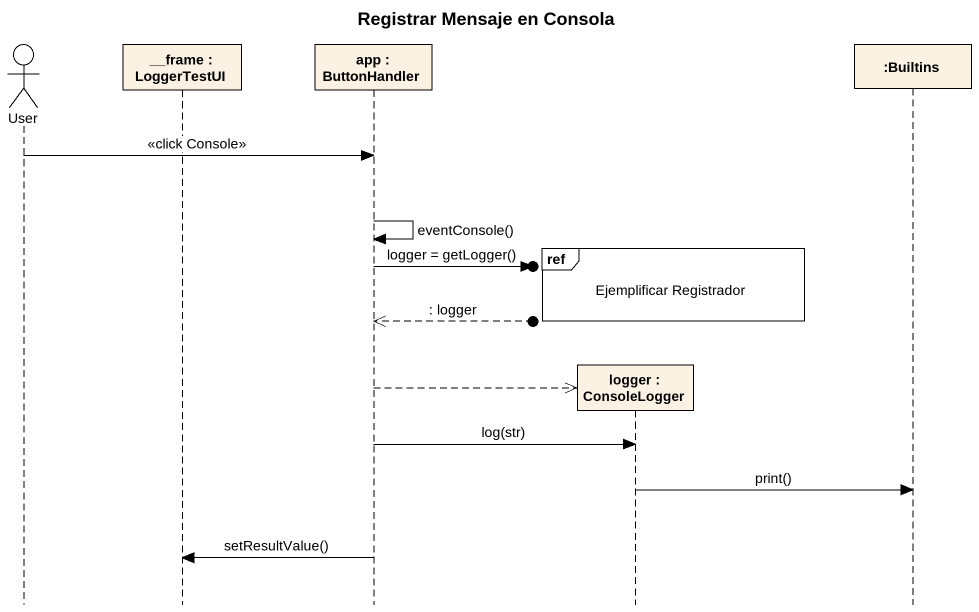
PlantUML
@startuml
title Registrar Mensaje en Consola
hide footbox
actor User
participant "__frame : LoggerTestUI" as frame_
participant "app : ButtonHandler" as app
participant "logger : ConsoleLogger" as logger
participant ":Builtins" as Builtins

User -> app : <<click Console>>
app -> app : eventConsole()
ref over logger : Ejemplificar Registrador
app ->o] : logger = getLogger()
app <<--o] : : logger
app -->> logger **
app -> logger : log(str)
logger -> Builtins : print()
app -> frame_ : setResultValue()
@enduml
